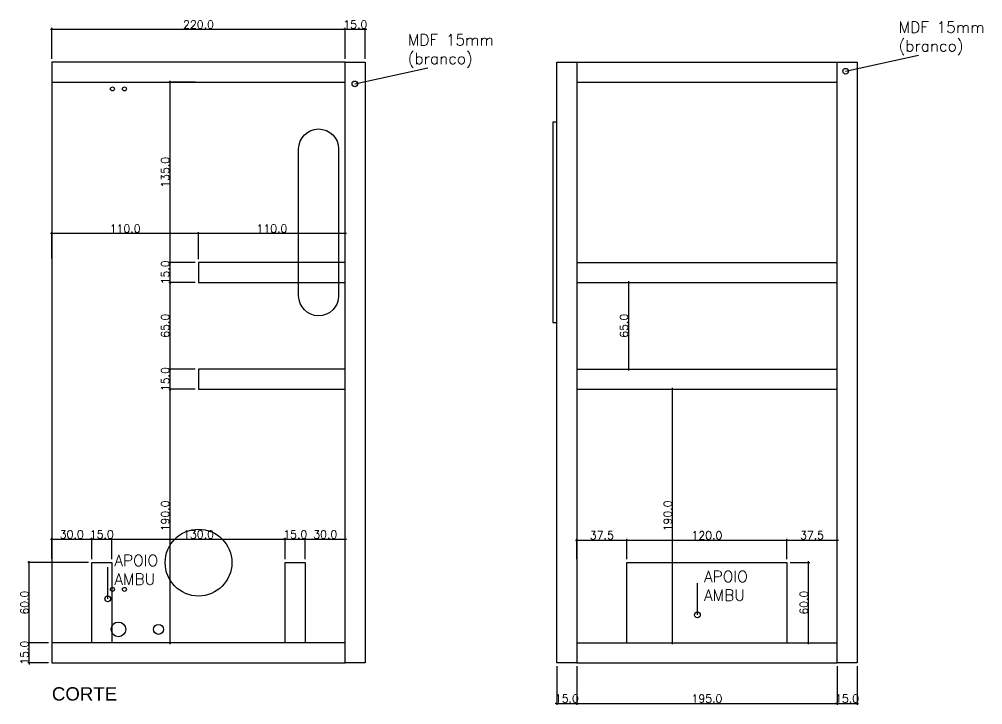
# Model space of a CAD drawing. Header units: millimetres. Extents: x 375 to 6718, y -847 to 3071.
# Drawn here: x 5777 to 6499, y 841 to 1354 of the extents above; entities that cross this region are included whole.
import ezdxf

# ---------------------------------------------------------------- set-up
doc = ezdxf.new("R2010")
doc.units = ezdxf.units.MM
doc.header["$LTSCALE"] = 10
for name, color, linetype in [('01', 1, 'Continuous'), ('1000-dim1', 1, 'Continuous'), ('2', 2, 'Continuous'), ('AR-VEG', 252, 'Continuous'), ('Carimbo', 2, 'Continuous')]:
    doc.layers.add(name, color=color, linetype=linetype)
doc.layers.add('B-TEXTO02', color=2, linetype='Continuous', lineweight=20)
doc.styles.add('r80', font='romans.shx')
doc.styles.add('SR80-001', font='romans.shx', dxfattribs={"height": 0.2})
doc.styles.add('T7', font='arial.ttf')
doc.dimstyles.new('cadnorma_dim1', dxfattribs={"dimscale": 0, "dimtxt": 6, "dimasz": 1.2, "dimexe": 1, "dimexo": 2.5, "dimgap": 0.6, "dimtad": 1, "dimdec": 1, "dimzin": 4, "dimdsep": 46, "dimtxsty": 'r80', "dimblk": 'ARCHTICK', "dimcen": -1, "dimdle": 1, "dimclrd": 1, "dimclre": 1, "dimclrt": 2, "dimaunit": 1, "dimazin": 0, "dimtfac": 1, "dimtdec": 1, "dimtix": 1, "dimtmove": 2, "dimatfit": 0, "dimfxl": 0, "dimtolj": 1, "dimtzin": 0, "dimarcsym": 0})

# ---------------------------------------------------------------- blocks, each defined once
blk = doc.blocks.new('_ArchTick')
at = {"color": 0, "linetype": 'ByBlock', "const_width": 0.15}
blk.add_lwpolyline([(-0.5, -0.5), (0.5, 0.5)], dxfattribs=at)
blk = doc.blocks.new('*D62')
at = {"layer": '1000-dim1', "color": 1, "lineweight": -2}
for p, q in [((5800.5, 1346.69), (6022.5, 1346.69)), ((5801.5, 1324.55), (5801.5, 1347.69)), ((6021.5, 1324.55), (6021.5, 1347.69))]:
    blk.add_line(p, q, dxfattribs=at)
at = {"layer": 'Defpoints', "color": 0}
for p in [(6021.5, 1346.69), (5801.5, 1322.05), (6021.5, 1322.05)]:
    blk.add_point(p, dxfattribs=at)
at = {"layer": '1000-dim1', "color": 1, "lineweight": -2, "xscale": 1.2, "yscale": 1.2, "zscale": 1.2, "rotation": 180}
blk.add_blockref('_ArchTick', (5801.5, 1346.69), dxfattribs=at)
at = {"layer": '1000-dim1', "color": 1, "lineweight": -2, "xscale": 1.2, "yscale": 1.2, "zscale": 1.2}
blk.add_blockref('_ArchTick', (6021.5, 1346.69), dxfattribs=at)
at = {"layer": '1000-dim1', "color": 2, "insert": (5911.5, 1350.29), "char_height": 6, "attachment_point": 5, "style": 'r80'}
blk.add_mtext('\\A1;220.0', dxfattribs=at)
blk = doc.blocks.new('*D63')
at = {"layer": '1000-dim1', "color": 1, "lineweight": -2}
for p, q in [((6021.5, 1346.69), (6020.3, 1346.69)), ((6021.5, 1324.55), (6021.5, 1347.69)), ((6021.5, 1346.69), (6036.5, 1346.69)), ((6036.5, 1324.55), (6036.5, 1347.69)), ((6036.5, 1346.69), (6037.7, 1346.69))]:
    blk.add_line(p, q, dxfattribs=at)
at = {"layer": 'Defpoints', "color": 0}
for p in [(6036.5, 1346.69), (6021.5, 1322.05), (6036.5, 1322.05)]:
    blk.add_point(p, dxfattribs=at)
at = {"layer": '1000-dim1', "color": 1, "lineweight": -2, "xscale": 1.2, "yscale": 1.2, "zscale": 1.2}
blk.add_blockref('_ArchTick', (6021.5, 1346.69), dxfattribs=at)
at = {"layer": '1000-dim1', "color": 1, "lineweight": -2, "xscale": 1.2, "yscale": 1.2, "zscale": 1.2, "rotation": 180}
blk.add_blockref('_ArchTick', (6036.5, 1346.69), dxfattribs=at)
at = {"layer": '1000-dim1', "color": 2, "insert": (6029, 1350.29), "char_height": 6, "attachment_point": 5, "style": 'r80'}
blk.add_mtext('\\A1;15.0', dxfattribs=at)
blk = doc.blocks.new('*D64')
at = {"layer": '1000-dim1', "color": 1, "lineweight": -2}
for p, q in [((5800.5, 964.61), (5832.5, 964.61)), ((5801.5, 949.99), (5801.5, 965.61)), ((5831.5, 949.55), (5831.5, 965.61))]:
    blk.add_line(p, q, dxfattribs=at)
at = {"layer": 'Defpoints', "color": 0}
for p in [(5831.5, 964.61), (5801.5, 947.49), (5831.5, 947.05)]:
    blk.add_point(p, dxfattribs=at)
at = {"layer": '1000-dim1', "color": 1, "lineweight": -2, "xscale": 1.2, "yscale": 1.2, "zscale": 1.2, "rotation": 180}
blk.add_blockref('_ArchTick', (5801.5, 964.61), dxfattribs=at)
at = {"layer": '1000-dim1', "color": 1, "lineweight": -2, "xscale": 1.2, "yscale": 1.2, "zscale": 1.2}
blk.add_blockref('_ArchTick', (5831.5, 964.61), dxfattribs=at)
at = {"layer": '1000-dim1', "color": 2, "insert": (5816.5, 968.21), "char_height": 6, "attachment_point": 5, "style": 'r80'}
blk.add_mtext('\\A1;30.0', dxfattribs=at)
blk = doc.blocks.new('*D65')
at = {"layer": '1000-dim1', "color": 1, "lineweight": -2}
for p, q in [((5831.5, 964.61), (5830.3, 964.61)), ((5831.5, 949.55), (5831.5, 965.61)), ((5831.5, 964.61), (5846.5, 964.61)), ((5846.5, 949.55), (5846.5, 965.61)), ((5846.5, 964.61), (5847.7, 964.61))]:
    blk.add_line(p, q, dxfattribs=at)
at = {"layer": 'Defpoints', "color": 0}
for p in [(5846.5, 964.61), (5831.5, 947.05), (5846.5, 947.05)]:
    blk.add_point(p, dxfattribs=at)
at = {"layer": '1000-dim1', "color": 1, "lineweight": -2, "xscale": 1.2, "yscale": 1.2, "zscale": 1.2}
blk.add_blockref('_ArchTick', (5831.5, 964.61), dxfattribs=at)
at = {"layer": '1000-dim1', "color": 1, "lineweight": -2, "xscale": 1.2, "yscale": 1.2, "zscale": 1.2, "rotation": 180}
blk.add_blockref('_ArchTick', (5846.5, 964.61), dxfattribs=at)
at = {"layer": '1000-dim1', "color": 2, "insert": (5839, 968.21), "char_height": 6, "attachment_point": 5, "style": 'r80'}
blk.add_mtext('\\A1;15.0', dxfattribs=at)
blk = doc.blocks.new('*D66')
at = {"layer": '1000-dim1', "color": 1, "lineweight": -2}
for p, q in [((5845.5, 964.61), (5977.5, 964.61)), ((5846.5, 949.55), (5846.5, 965.61)), ((5976.5, 949.55), (5976.5, 965.61))]:
    blk.add_line(p, q, dxfattribs=at)
at = {"layer": 'Defpoints', "color": 0}
for p in [(5976.5, 964.61), (5846.5, 947.05), (5976.5, 947.05)]:
    blk.add_point(p, dxfattribs=at)
at = {"layer": '1000-dim1', "color": 1, "lineweight": -2, "xscale": 1.2, "yscale": 1.2, "zscale": 1.2, "rotation": 180}
blk.add_blockref('_ArchTick', (5846.5, 964.61), dxfattribs=at)
at = {"layer": '1000-dim1', "color": 1, "lineweight": -2, "xscale": 1.2, "yscale": 1.2, "zscale": 1.2}
blk.add_blockref('_ArchTick', (5976.5, 964.61), dxfattribs=at)
at = {"layer": '1000-dim1', "color": 2, "insert": (5911.5, 968.21), "char_height": 6, "attachment_point": 5, "style": 'r80'}
blk.add_mtext('\\A1;130.0', dxfattribs=at)
blk = doc.blocks.new('*D67')
at = {"layer": '1000-dim1', "color": 1, "lineweight": -2}
for p, q in [((5976.5, 964.61), (5975.3, 964.61)), ((5976.5, 949.55), (5976.5, 965.61)), ((5976.5, 964.61), (5991.5, 964.61)), ((5991.5, 949.55), (5991.5, 965.61)), ((5991.5, 964.61), (5992.7, 964.61))]:
    blk.add_line(p, q, dxfattribs=at)
at = {"layer": 'Defpoints', "color": 0}
for p in [(5991.5, 964.61), (5976.5, 947.05), (5991.5, 947.05)]:
    blk.add_point(p, dxfattribs=at)
at = {"layer": '1000-dim1', "color": 1, "lineweight": -2, "xscale": 1.2, "yscale": 1.2, "zscale": 1.2}
blk.add_blockref('_ArchTick', (5976.5, 964.61), dxfattribs=at)
at = {"layer": '1000-dim1', "color": 1, "lineweight": -2, "xscale": 1.2, "yscale": 1.2, "zscale": 1.2, "rotation": 180}
blk.add_blockref('_ArchTick', (5991.5, 964.61), dxfattribs=at)
at = {"layer": '1000-dim1', "color": 2, "insert": (5984, 968.21), "char_height": 6, "attachment_point": 5, "style": 'r80'}
blk.add_mtext('\\A1;15.0', dxfattribs=at)
blk = doc.blocks.new('*D68')
at = {"layer": '1000-dim1', "color": 1, "lineweight": -2}
for p, q in [((5990.5, 964.61), (6022.5, 964.61)), ((5991.5, 949.55), (5991.5, 965.61)), ((6021.5, 949.55), (6021.5, 965.61))]:
    blk.add_line(p, q, dxfattribs=at)
at = {"layer": 'Defpoints', "color": 0}
for p in [(6021.5, 964.61), (5991.5, 947.05), (6021.5, 947.05)]:
    blk.add_point(p, dxfattribs=at)
at = {"layer": '1000-dim1', "color": 1, "lineweight": -2, "xscale": 1.2, "yscale": 1.2, "zscale": 1.2, "rotation": 180}
blk.add_blockref('_ArchTick', (5991.5, 964.61), dxfattribs=at)
at = {"layer": '1000-dim1', "color": 1, "lineweight": -2, "xscale": 1.2, "yscale": 1.2, "zscale": 1.2}
blk.add_blockref('_ArchTick', (6021.5, 964.61), dxfattribs=at)
at = {"layer": '1000-dim1', "color": 2, "insert": (6006.5, 968.21), "char_height": 6, "attachment_point": 5, "style": 'r80'}
blk.add_mtext('\\A1;30.0', dxfattribs=at)
blk = doc.blocks.new('*D69')
at = {"layer": '1000-dim1', "color": 1, "lineweight": -2}
for p, q in [((5784.7, 887.05), (5784.7, 888.25)), ((5799, 887.05), (5783.7, 887.05)), ((5784.7, 872.05), (5784.7, 887.05)), ((5799, 872.05), (5783.7, 872.05)), ((5784.7, 872.05), (5784.7, 870.85))]:
    blk.add_line(p, q, dxfattribs=at)
at = {"layer": 'Defpoints', "color": 0}
for p in [(5784.7, 887.05), (5801.5, 887.05), (5801.5, 872.05)]:
    blk.add_point(p, dxfattribs=at)
at = {"layer": '1000-dim1', "color": 1, "lineweight": -2, "xscale": 1.2, "yscale": 1.2, "zscale": 1.2}
for p, rotation in [((5784.7, 887.05), 270), ((5784.7, 872.05), 90)]:
    blk.add_blockref('_ArchTick', p, dxfattribs=dict(at, rotation=rotation))
at = {"layer": '1000-dim1', "color": 2, "insert": (5781.1, 879.55), "char_height": 6, "attachment_point": 5, "rotation": 90, "style": 'r80'}
blk.add_mtext('\\A1;15.0', dxfattribs=at)
blk = doc.blocks.new('*D70')
at = {"layer": '1000-dim1', "color": 1, "lineweight": -2}
for p, q in [((5829, 947.05), (5783.7, 947.05)), ((5784.7, 886.05), (5784.7, 948.05)), ((5799, 887.05), (5783.7, 887.05))]:
    blk.add_line(p, q, dxfattribs=at)
at = {"layer": 'Defpoints', "color": 0}
for p in [(5784.7, 947.05), (5831.5, 947.05), (5801.5, 887.05)]:
    blk.add_point(p, dxfattribs=at)
at = {"layer": '1000-dim1', "color": 1, "lineweight": -2, "xscale": 1.2, "yscale": 1.2, "zscale": 1.2}
for p, rotation in [((5784.7, 947.05), 90), ((5784.7, 887.05), 270)]:
    blk.add_blockref('_ArchTick', p, dxfattribs=dict(at, rotation=rotation))
at = {"layer": '1000-dim1', "color": 2, "insert": (5781.1, 917.05), "char_height": 6, "attachment_point": 5, "rotation": 90, "style": 'r80'}
blk.add_mtext('\\A1;60.0', dxfattribs=at)
blk = doc.blocks.new('*D71')
at = {"layer": '1000-dim1', "color": 1, "lineweight": -2}
for p, q in [((5909, 1077.05), (5889.14, 1077.05)), ((5890.14, 886.05), (5890.14, 1078.05)), ((5909, 887.05), (5889.14, 887.05))]:
    blk.add_line(p, q, dxfattribs=at)
at = {"layer": 'Defpoints', "color": 0}
for p in [(5890.14, 1077.05), (5911.5, 1077.05), (5911.5, 887.05)]:
    blk.add_point(p, dxfattribs=at)
at = {"layer": '1000-dim1', "color": 1, "lineweight": -2, "xscale": 1.2, "yscale": 1.2, "zscale": 1.2}
for p, rotation in [((5890.14, 1077.05), 90), ((5890.14, 887.05), 270)]:
    blk.add_blockref('_ArchTick', p, dxfattribs=dict(at, rotation=rotation))
at = {"layer": '1000-dim1', "color": 2, "insert": (5886.54, 982.05), "char_height": 6, "attachment_point": 5, "rotation": 90, "style": 'r80'}
blk.add_mtext('\\A1;190.0', dxfattribs=at)
blk = doc.blocks.new('*D72')
at = {"layer": '1000-dim1', "color": 1, "lineweight": -2}
for p, q in [((5909, 1092.05), (5889.14, 1092.05)), ((5890.14, 1092.05), (5890.14, 1093.25)), ((5890.14, 1077.05), (5890.14, 1092.05)), ((5909, 1077.05), (5889.14, 1077.05)), ((5890.14, 1077.05), (5890.14, 1075.85))]:
    blk.add_line(p, q, dxfattribs=at)
at = {"layer": 'Defpoints', "color": 0}
for p in [(5890.14, 1092.05), (5911.5, 1092.05), (5911.5, 1077.05)]:
    blk.add_point(p, dxfattribs=at)
at = {"layer": '1000-dim1', "color": 1, "lineweight": -2, "xscale": 1.2, "yscale": 1.2, "zscale": 1.2}
for p, rotation in [((5890.14, 1092.05), 270), ((5890.14, 1077.05), 90)]:
    blk.add_blockref('_ArchTick', p, dxfattribs=dict(at, rotation=rotation))
at = {"layer": '1000-dim1', "color": 2, "insert": (5886.54, 1084.55), "char_height": 6, "attachment_point": 5, "rotation": 90, "style": 'r80'}
blk.add_mtext('\\A1;15.0', dxfattribs=at)
blk = doc.blocks.new('*D73')
at = {"layer": '1000-dim1', "color": 1, "lineweight": -2}
for p, q in [((5909, 1157.05), (5889.14, 1157.05)), ((5890.14, 1091.05), (5890.14, 1158.05)), ((5909, 1092.05), (5889.14, 1092.05))]:
    blk.add_line(p, q, dxfattribs=at)
at = {"layer": 'Defpoints', "color": 0}
for p in [(5890.14, 1157.05), (5911.5, 1157.05), (5911.5, 1092.05)]:
    blk.add_point(p, dxfattribs=at)
at = {"layer": '1000-dim1', "color": 1, "lineweight": -2, "xscale": 1.2, "yscale": 1.2, "zscale": 1.2}
for p, rotation in [((5890.14, 1157.05), 90), ((5890.14, 1092.05), 270)]:
    blk.add_blockref('_ArchTick', p, dxfattribs=dict(at, rotation=rotation))
at = {"layer": '1000-dim1', "color": 2, "insert": (5886.54, 1124.55), "char_height": 6, "attachment_point": 5, "rotation": 90, "style": 'r80'}
blk.add_mtext('\\A1;65.0', dxfattribs=at)
blk = doc.blocks.new('*D74')
at = {"layer": '1000-dim1', "color": 1, "lineweight": -2}
for p, q in [((5909, 1172.05), (5889.14, 1172.05)), ((5890.14, 1172.05), (5890.14, 1173.25)), ((5890.14, 1157.05), (5890.14, 1172.05)), ((5909, 1157.05), (5889.14, 1157.05)), ((5890.14, 1157.05), (5890.14, 1155.85))]:
    blk.add_line(p, q, dxfattribs=at)
at = {"layer": 'Defpoints', "color": 0}
for p in [(5890.14, 1172.05), (5911.5, 1172.05), (5911.5, 1157.05)]:
    blk.add_point(p, dxfattribs=at)
at = {"layer": '1000-dim1', "color": 1, "lineweight": -2, "xscale": 1.2, "yscale": 1.2, "zscale": 1.2}
for p, rotation in [((5890.14, 1172.05), 270), ((5890.14, 1157.05), 90)]:
    blk.add_blockref('_ArchTick', p, dxfattribs=dict(at, rotation=rotation))
at = {"layer": '1000-dim1', "color": 2, "insert": (5886.54, 1164.55), "char_height": 6, "attachment_point": 5, "rotation": 90, "style": 'r80'}
blk.add_mtext('\\A1;15.0', dxfattribs=at)
blk = doc.blocks.new('*D75')
at = {"layer": '1000-dim1', "color": 1, "lineweight": -2}
for p, q in [((5909, 1307.05), (5889.14, 1307.05)), ((5890.14, 1171.05), (5890.14, 1308.05)), ((5909, 1172.05), (5889.14, 1172.05))]:
    blk.add_line(p, q, dxfattribs=at)
at = {"layer": 'Defpoints', "color": 0}
for p in [(5890.14, 1307.05), (5911.5, 1307.05), (5911.5, 1172.05)]:
    blk.add_point(p, dxfattribs=at)
at = {"layer": '1000-dim1', "color": 1, "lineweight": -2, "xscale": 1.2, "yscale": 1.2, "zscale": 1.2}
for p, rotation in [((5890.14, 1307.05), 90), ((5890.14, 1172.05), 270)]:
    blk.add_blockref('_ArchTick', p, dxfattribs=dict(at, rotation=rotation))
at = {"layer": '1000-dim1', "color": 2, "insert": (5886.54, 1239.55), "char_height": 6, "attachment_point": 5, "rotation": 90, "style": 'r80'}
blk.add_mtext('\\A1;135.0', dxfattribs=at)
blk = doc.blocks.new('*D76')
at = {"layer": '1000-dim1', "color": 1, "lineweight": -2}
for p, q in [((6022.5, 1193.75), (5910.5, 1193.75)), ((5911.5, 1174.55), (5911.5, 1194.75)), ((6021.5, 1174.55), (6021.5, 1194.75))]:
    blk.add_line(p, q, dxfattribs=at)
at = {"layer": 'Defpoints', "color": 0}
for p in [(5911.5, 1193.75), (5911.5, 1172.05), (6021.5, 1172.05)]:
    blk.add_point(p, dxfattribs=at)
at = {"layer": '1000-dim1', "color": 1, "lineweight": -2, "xscale": 1.2, "yscale": 1.2, "zscale": 1.2, "rotation": 180}
blk.add_blockref('_ArchTick', (5911.5, 1193.75), dxfattribs=at)
at = {"layer": '1000-dim1', "color": 1, "lineweight": -2, "xscale": 1.2, "yscale": 1.2, "zscale": 1.2}
blk.add_blockref('_ArchTick', (6021.5, 1193.75), dxfattribs=at)
at = {"layer": '1000-dim1', "color": 2, "insert": (5966.5, 1197.35), "char_height": 6, "attachment_point": 5, "style": 'r80'}
blk.add_mtext('\\A1;110.0', dxfattribs=at)
blk = doc.blocks.new('*D77')
at = {"layer": '1000-dim1', "color": 1, "lineweight": -2}
for p, q in [((5912.5, 1193.75), (5800.5, 1193.75)), ((5801.5, 1174.87), (5801.5, 1194.75)), ((5911.5, 1174.55), (5911.5, 1194.75))]:
    blk.add_line(p, q, dxfattribs=at)
at = {"layer": 'Defpoints', "color": 0}
for p in [(5801.5, 1193.75), (5801.5, 1172.37), (5911.5, 1172.05)]:
    blk.add_point(p, dxfattribs=at)
at = {"layer": '1000-dim1', "color": 1, "lineweight": -2, "xscale": 1.2, "yscale": 1.2, "zscale": 1.2, "rotation": 180}
blk.add_blockref('_ArchTick', (5801.5, 1193.75), dxfattribs=at)
at = {"layer": '1000-dim1', "color": 1, "lineweight": -2, "xscale": 1.2, "yscale": 1.2, "zscale": 1.2}
blk.add_blockref('_ArchTick', (5911.5, 1193.75), dxfattribs=at)
at = {"layer": '1000-dim1', "color": 2, "insert": (5856.5, 1197.35), "char_height": 6, "attachment_point": 5, "style": 'r80'}
blk.add_mtext('\\A1;110.0', dxfattribs=at)
blk = doc.blocks.new('*D78')
at = {"layer": '1000-dim1', "color": 1, "lineweight": -2}
for p, q in [((6180, 869.55), (6180, 840.59)), ((6195, 869.55), (6195, 840.59)), ((6180, 841.59), (6178.8, 841.59)), ((6180, 841.59), (6195, 841.59)), ((6195, 841.59), (6196.2, 841.59))]:
    blk.add_line(p, q, dxfattribs=at)
at = {"layer": 'Defpoints', "color": 0}
for p in [(6180, 872.05), (6195, 872.05), (6195, 841.59)]:
    blk.add_point(p, dxfattribs=at)
at = {"layer": '1000-dim1', "color": 1, "lineweight": -2, "xscale": 1.2, "yscale": 1.2, "zscale": 1.2}
blk.add_blockref('_ArchTick', (6180, 841.59), dxfattribs=at)
at = {"layer": '1000-dim1', "color": 1, "lineweight": -2, "xscale": 1.2, "yscale": 1.2, "zscale": 1.2, "rotation": 180}
blk.add_blockref('_ArchTick', (6195, 841.59), dxfattribs=at)
at = {"layer": '1000-dim1', "color": 2, "insert": (6187.5, 845.19), "char_height": 6, "attachment_point": 5, "style": 'r80'}
blk.add_mtext('\\A1;15.0', dxfattribs=at)
blk = doc.blocks.new('*D79')
at = {"layer": '1000-dim1', "color": 1, "lineweight": -2}
for p, q in [((6195, 869.55), (6195, 840.59)), ((6390, 869.55), (6390, 840.59)), ((6194, 841.59), (6391, 841.59))]:
    blk.add_line(p, q, dxfattribs=at)
at = {"layer": 'Defpoints', "color": 0}
for p in [(6195, 872.05), (6390, 872.05), (6390, 841.59)]:
    blk.add_point(p, dxfattribs=at)
at = {"layer": '1000-dim1', "color": 1, "lineweight": -2, "xscale": 1.2, "yscale": 1.2, "zscale": 1.2, "rotation": 180}
blk.add_blockref('_ArchTick', (6195, 841.59), dxfattribs=at)
at = {"layer": '1000-dim1', "color": 1, "lineweight": -2, "xscale": 1.2, "yscale": 1.2, "zscale": 1.2}
blk.add_blockref('_ArchTick', (6390, 841.59), dxfattribs=at)
at = {"layer": '1000-dim1', "color": 2, "insert": (6292.5, 845.19), "char_height": 6, "attachment_point": 5, "style": 'r80'}
blk.add_mtext('\\A1;195.0', dxfattribs=at)
blk = doc.blocks.new('*D80')
at = {"layer": '1000-dim1', "color": 1, "lineweight": -2}
for p, q in [((6390, 869.55), (6390, 840.59)), ((6405, 869.55), (6405, 840.59)), ((6390, 841.59), (6388.8, 841.59)), ((6390, 841.59), (6405, 841.59)), ((6405, 841.59), (6406.2, 841.59))]:
    blk.add_line(p, q, dxfattribs=at)
at = {"layer": 'Defpoints', "color": 0}
for p in [(6390, 872.05), (6405, 872.05), (6405, 841.59)]:
    blk.add_point(p, dxfattribs=at)
at = {"layer": '1000-dim1', "color": 1, "lineweight": -2, "xscale": 1.2, "yscale": 1.2, "zscale": 1.2}
blk.add_blockref('_ArchTick', (6390, 841.59), dxfattribs=at)
at = {"layer": '1000-dim1', "color": 1, "lineweight": -2, "xscale": 1.2, "yscale": 1.2, "zscale": 1.2, "rotation": 180}
blk.add_blockref('_ArchTick', (6405, 841.59), dxfattribs=at)
at = {"layer": '1000-dim1', "color": 2, "insert": (6397.5, 845.19), "char_height": 6, "attachment_point": 5, "style": 'r80'}
blk.add_mtext('\\A1;15.0', dxfattribs=at)
blk = doc.blocks.new('*D81')
at = {"layer": '1000-dim1', "color": 1, "lineweight": -2}
for p, q in [((6355, 947.05), (6369.73, 947.05)), ((6368.73, 886.05), (6368.73, 948.05)), ((6355, 887.05), (6369.73, 887.05))]:
    blk.add_line(p, q, dxfattribs=at)
at = {"layer": 'Defpoints', "color": 0}
for p in [(6352.5, 947.05), (6368.73, 947.05), (6352.5, 887.05)]:
    blk.add_point(p, dxfattribs=at)
at = {"layer": '1000-dim1', "color": 1, "lineweight": -2, "xscale": 1.2, "yscale": 1.2, "zscale": 1.2}
for p, rotation in [((6368.73, 947.05), 90), ((6368.73, 887.05), 270)]:
    blk.add_blockref('_ArchTick', p, dxfattribs=dict(at, rotation=rotation))
at = {"layer": '1000-dim1', "color": 2, "insert": (6365.13, 917.05), "char_height": 6, "attachment_point": 5, "rotation": 90, "style": 'r80'}
blk.add_mtext('\\A1;60.0', dxfattribs=at)
blk = doc.blocks.new('*D82')
at = {"layer": '1000-dim1', "color": 1, "lineweight": -2}
for p, q in [((6194, 963.92), (6233.5, 963.92)), ((6195, 949.55), (6195, 964.92)), ((6232.5, 949.55), (6232.5, 964.92))]:
    blk.add_line(p, q, dxfattribs=at)
at = {"layer": 'Defpoints', "color": 0}
for p in [(6232.5, 963.92), (6195, 947.05), (6232.5, 947.05)]:
    blk.add_point(p, dxfattribs=at)
at = {"layer": '1000-dim1', "color": 1, "lineweight": -2, "xscale": 1.2, "yscale": 1.2, "zscale": 1.2, "rotation": 180}
blk.add_blockref('_ArchTick', (6195, 963.92), dxfattribs=at)
at = {"layer": '1000-dim1', "color": 1, "lineweight": -2, "xscale": 1.2, "yscale": 1.2, "zscale": 1.2}
blk.add_blockref('_ArchTick', (6232.5, 963.92), dxfattribs=at)
at = {"layer": '1000-dim1', "color": 2, "insert": (6213.75, 967.52), "char_height": 6, "attachment_point": 5, "style": 'r80'}
blk.add_mtext('\\A1;37.5', dxfattribs=at)
blk = doc.blocks.new('*D83')
at = {"layer": '1000-dim1', "color": 1, "lineweight": -2}
for p, q in [((6231.5, 963.92), (6353.5, 963.92)), ((6232.5, 949.55), (6232.5, 964.92)), ((6352.5, 949.55), (6352.5, 964.92))]:
    blk.add_line(p, q, dxfattribs=at)
at = {"layer": 'Defpoints', "color": 0}
for p in [(6352.5, 963.92), (6232.5, 947.05), (6352.5, 947.05)]:
    blk.add_point(p, dxfattribs=at)
at = {"layer": '1000-dim1', "color": 1, "lineweight": -2, "xscale": 1.2, "yscale": 1.2, "zscale": 1.2, "rotation": 180}
blk.add_blockref('_ArchTick', (6232.5, 963.92), dxfattribs=at)
at = {"layer": '1000-dim1', "color": 1, "lineweight": -2, "xscale": 1.2, "yscale": 1.2, "zscale": 1.2}
blk.add_blockref('_ArchTick', (6352.5, 963.92), dxfattribs=at)
at = {"layer": '1000-dim1', "color": 2, "insert": (6292.5, 967.52), "char_height": 6, "attachment_point": 5, "style": 'r80'}
blk.add_mtext('\\A1;120.0', dxfattribs=at)
blk = doc.blocks.new('*D84')
at = {"layer": '1000-dim1', "color": 1, "lineweight": -2}
for p, q in [((6351.5, 963.92), (6391, 963.92)), ((6352.5, 949.55), (6352.5, 964.92)), ((6390, 949.75), (6390, 964.92))]:
    blk.add_line(p, q, dxfattribs=at)
at = {"layer": 'Defpoints', "color": 0}
for p in [(6390, 963.92), (6352.5, 947.05), (6390, 947.25)]:
    blk.add_point(p, dxfattribs=at)
at = {"layer": '1000-dim1', "color": 1, "lineweight": -2, "xscale": 1.2, "yscale": 1.2, "zscale": 1.2, "rotation": 180}
blk.add_blockref('_ArchTick', (6352.5, 963.92), dxfattribs=at)
at = {"layer": '1000-dim1', "color": 1, "lineweight": -2, "xscale": 1.2, "yscale": 1.2, "zscale": 1.2}
blk.add_blockref('_ArchTick', (6390, 963.92), dxfattribs=at)
at = {"layer": '1000-dim1', "color": 2, "insert": (6371.25, 967.52), "char_height": 6, "attachment_point": 5, "style": 'r80'}
blk.add_mtext('\\A1;37.5', dxfattribs=at)
blk = doc.blocks.new('*D85')
at = {"layer": '1000-dim1', "color": 1, "lineweight": -2}
for p, q in [((6213.82, 1077.05), (6267.72, 1077.05)), ((6266.72, 886.05), (6266.72, 1078.05)), ((6213.82, 887.05), (6267.72, 887.05))]:
    blk.add_line(p, q, dxfattribs=at)
at = {"layer": 'Defpoints', "color": 0}
for p in [(6211.32, 1077.05), (6266.72, 1077.05), (6211.32, 887.05)]:
    blk.add_point(p, dxfattribs=at)
at = {"layer": '1000-dim1', "color": 1, "lineweight": -2, "xscale": 1.2, "yscale": 1.2, "zscale": 1.2}
for p, rotation in [((6266.72, 1077.05), 90), ((6266.72, 887.05), 270)]:
    blk.add_blockref('_ArchTick', p, dxfattribs=dict(at, rotation=rotation))
at = {"layer": '1000-dim1', "color": 2, "insert": (6263.12, 982.05), "char_height": 6, "attachment_point": 5, "rotation": 90, "style": 'r80'}
blk.add_mtext('\\A1;190.0', dxfattribs=at)
blk = doc.blocks.new('*D86')
at = {"layer": '1000-dim1', "color": 1, "lineweight": -2}
for p, q in [((6218.46, 1157.05), (6234.98, 1157.05)), ((6233.98, 1091.05), (6233.98, 1158.05)), ((6218.46, 1092.05), (6234.98, 1092.05))]:
    blk.add_line(p, q, dxfattribs=at)
at = {"layer": 'Defpoints', "color": 0}
for p in [(6215.96, 1157.05), (6233.98, 1157.05), (6215.96, 1092.05)]:
    blk.add_point(p, dxfattribs=at)
at = {"layer": '1000-dim1', "color": 1, "lineweight": -2, "xscale": 1.2, "yscale": 1.2, "zscale": 1.2}
for p, rotation in [((6233.98, 1157.05), 90), ((6233.98, 1092.05), 270)]:
    blk.add_blockref('_ArchTick', p, dxfattribs=dict(at, rotation=rotation))
at = {"layer": '1000-dim1', "color": 2, "insert": (6230.38, 1124.55), "char_height": 6, "attachment_point": 5, "rotation": 90, "style": 'r80'}
blk.add_mtext('\\A1;65.0', dxfattribs=at)

msp = doc.modelspace()

# ---------------------------------------------------------------- linework, layer by layer
at = {"layer": '01'}
for p, q in [((6396.47, 1315.3), (6451.14, 1327.37)), ((6028.68, 1305.82), (6083.35, 1317.89)), ((5843.49, 919.92), (5843.48, 943.72)), ((6285.39, 907.86), (6285.38, 931.66))]:
    msp.add_line(p, q, dxfattribs=at)
for centre in [(6396.47, 1315.3), (6028.68, 1305.82), (5843.49, 919.92), (6285.39, 907.86)]:
    msp.add_circle(centre, 2.13, dxfattribs=at)
at = {"layer": '2'}
for p, q in [((6195, 1322.05), (6390, 1322.05)), ((5801.5, 1307.05), (5801.5, 887.05)), ((6195, 1307.05), (6390, 1307.05)), ((6195, 1172.05), (6390, 1172.05)), ((6195, 1157.05), (6390, 1157.05)), ((6195, 1092.05), (6390, 1092.05)), ((6195, 1077.05), (6390, 1077.05)), ((6195, 887.05), (6390, 887.05)), ((6195, 872.05), (6390, 872.05))]:
    msp.add_line(p, q, dxfattribs=at)
for points in [[(6021.5, 1322.05), (5801.5, 1322.05), (5801.5, 1307.05), (6021.5, 1307.05)], [(6180, 1277.05), (6177, 1277.05), (6177, 1127.05), (6180, 1127.05)], [(6021.5, 1172.05), (5911.5, 1172.05), (5911.5, 1157.05), (6021.5, 1157.05)], [(6021.5, 1092.05), (5911.5, 1092.05), (5911.5, 1077.05), (6021.5, 1077.05)], [(5831.5, 887.05), (5831.5, 947.05), (5846.5, 947.05), (5846.5, 887.05)], [(5976.5, 887.05), (5976.5, 947.05), (5991.5, 947.05), (5991.5, 887.05)], [(6232.5, 887.05), (6232.5, 947.05), (6352.5, 947.05), (6352.5, 887.05)], [(6021.5, 887.05), (5801.5, 887.05), (5801.5, 872.05), (6021.5, 872.05)]]:
    msp.add_lwpolyline(points, dxfattribs=at)
for points in [[(6021.5, 1322.05), (6036.5, 1322.05), (6036.5, 872.05), (6021.5, 872.05)], [(6180, 1322.05), (6195, 1322.05), (6195, 872.05), (6180, 872.05)], [(6390, 1322.05), (6405, 1322.05), (6405, 872.05), (6390, 872.05)]]:
    msp.add_lwpolyline(points, close=True, dxfattribs=at)
at = {"layer": 'AR-VEG'}
msp.add_lwpolyline([(5986.5, 1147.05), (5986.5, 1257.05, -1), (6016.5, 1257.05), (6016.5, 1147.05, -1)], format="xyb", close=True, dxfattribs=at)
for centre, radius in [((5847, 1302.05), 1.5), ((5856, 1302.05), 1.5), ((5911.5, 947.05), 25), ((5847, 927.05), 1.5), ((5856, 927.05), 1.5), ((5851.5, 897.05), 5.5), ((5881.5, 897.05), 3.75)]:
    msp.add_circle(centre, radius, dxfattribs=at)

# ---------------------------------------------------------------- texts
at = {"layer": 'B-TEXTO02', "width": 89.6409, "attachment_point": 4, "style": 'SR80-001'}
for s, insert, char_height in [('\\A1;MDF 15mm\\P(branco)', (6436.18, 1339.86), 8.4008), ('\\A1;MDF 15mm\\P(branco)', (6068.39, 1330.38), 8.4008), ('\\A1;APOIO \\PAMBU', (5848.45, 941.69), 8.401), ('\\A1;APOIO \\PAMBU', (6290.35, 929.63), 8.401)]:
    msp.add_mtext(s, dxfattribs=dict(at, insert=insert, char_height=char_height))
at = {"layer": 'Carimbo', "insert": (5801.6, 853.72), "char_height": 10, "attachment_point": 1, "style": 'T7'}
msp.add_mtext_dynamic_manual_height_columns('CORTE', width=108.6812, gutter_width=5, heights=[50.23], dxfattribs=at)

# ---------------------------------------------------------------- dimensions: what is measured, and where the dimension line sits
at = {"layer": '1000-dim1'}
for base, p1, p2, picture, middle in [((6021.5, 1346.69), (5801.5, 1322.05), (6021.5, 1322.05), '*D62', (5911.5, 1350.29)), ((6036.5, 1346.69), (6021.5, 1322.05), (6036.5, 1322.05), '*D63', (6029, 1350.29)), ((5801.5, 1193.75), (5911.5, 1172.05), (5801.5, 1172.37), '*D77', (5856.5, 1197.35)), ((5911.5, 1193.75), (6021.5, 1172.05), (5911.5, 1172.05), '*D76', (5966.5, 1197.35)), ((5831.5, 964.61), (5801.5, 947.49), (5831.5, 947.05), '*D64', (5816.5, 968.21)), ((5846.5, 964.61), (5831.5, 947.05), (5846.5, 947.05), '*D65', (5839, 968.21)), ((5976.5, 964.61), (5846.5, 947.05), (5976.5, 947.05), '*D66', (5911.5, 968.21)), ((5991.5, 964.61), (5976.5, 947.05), (5991.5, 947.05), '*D67', (5984, 968.21)), ((6021.5, 964.61), (5991.5, 947.05), (6021.5, 947.05), '*D68', (6006.5, 968.21)), ((6232.5, 963.92), (6195, 947.05), (6232.5, 947.05), '*D82', (6213.75, 967.52)), ((6352.5, 963.92), (6232.5, 947.05), (6352.5, 947.05), '*D83', (6292.5, 967.52)), ((6390, 963.92), (6352.5, 947.05), (6390, 947.25), '*D84', (6371.25, 967.52)), ((6195, 841.59), (6180, 872.05), (6195, 872.05), '*D78', (6187.5, 845.19)), ((6390, 841.59), (6195, 872.05), (6390, 872.05), '*D79', (6292.5, 845.19)), ((6405, 841.59), (6390, 872.05), (6405, 872.05), '*D80', (6397.5, 845.19))]:
    dim = msp.add_linear_dim(base=base, p1=p1, p2=p2, dimstyle='cadnorma_dim1', override={"dimscale": 1}, dxfattribs=at)
    dim.commit()
    dim.dimension.update_dxf_attribs({"geometry": picture, "text_midpoint": middle})
for base, p1, p2, picture, middle in [((5890.14, 1307.05), (5911.5, 1172.05), (5911.5, 1307.05), '*D75', (5886.54, 1239.55)), ((5890.14, 1172.05), (5911.5, 1157.05), (5911.5, 1172.05), '*D74', (5886.54, 1164.55)), ((5890.14, 1157.05), (5911.5, 1092.05), (5911.5, 1157.05), '*D73', (5886.54, 1124.55)), ((6233.98, 1157.05), (6215.96, 1092.05), (6215.96, 1157.05), '*D86', (6230.38, 1124.55)), ((5890.14, 1092.05), (5911.5, 1077.05), (5911.5, 1092.05), '*D72', (5886.54, 1084.55)), ((5890.14, 1077.05), (5911.5, 887.05), (5911.5, 1077.05), '*D71', (5886.54, 982.05)), ((6266.72, 1077.05), (6211.32, 887.05), (6211.32, 1077.05), '*D85', (6263.12, 982.05)), ((5784.7, 947.05), (5801.5, 887.05), (5831.5, 947.05), '*D70', (5781.1, 917.05)), ((6368.73, 947.05), (6352.5, 887.05), (6352.5, 947.05), '*D81', (6365.13, 917.05)), ((5784.7, 887.05), (5801.5, 872.05), (5801.5, 887.05), '*D69', (5781.1, 879.55))]:
    dim = msp.add_linear_dim(base=base, p1=p1, p2=p2, angle=90, dimstyle='cadnorma_dim1', override={"dimscale": 1}, dxfattribs=at)
    dim.commit()
    dim.dimension.update_dxf_attribs({"geometry": picture, "text_midpoint": middle})

doc.saveas('drawing.dxf')
